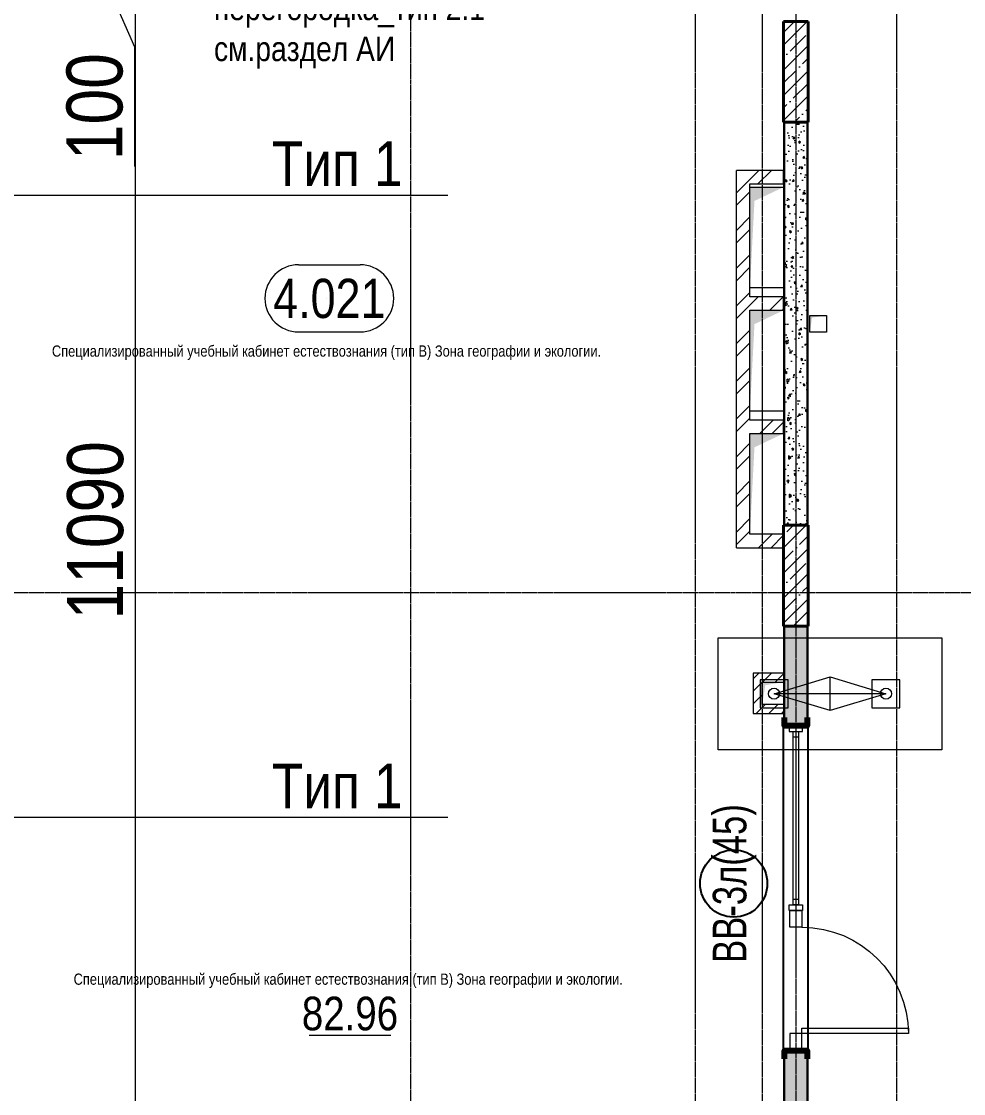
# Model space of a CAD drawing. Header units: millimetres. Extents: x -231292 to 573618, y -153144 to 564035.
# Drawn here: x 96912 to 105327, y 388127 to 397702 of the extents above; entities that cross this region are included whole.
import ezdxf
from ezdxf import colors
from ezdxf.entities.mleader import LeaderData, LeaderLine
from ezdxf.enums import TextEntityAlignment as Align
from ezdxf.math import Vec2, Vec3

# ---------------------------------------------------------------- set-up
doc = ezdxf.new("R2010")
doc.units = ezdxf.units.MM
doc.linetypes.add('CENTER2', pattern=[28.575, 19.05, -3.175, 3.175, -3.175])
doc.linetypes.add('HIDDEN2', pattern=[4.7625, 3.175, -1.5875])
doc.layers.get('0').update_dxf_attribs({"color": 250})
doc.layers.get('Defpoints').update_dxf_attribs({"color": 250})
for name, color, linetype, lineweight in [('A-AREA', 250, 'Continuous', 15), ('АР_Area', 250, 'Continuous', 5), ('АР_Витраж', 250, 'Continuous', 13), ('АР_Витраж марка', 250, 'Continuous', 9), ('АР_Двери_витраж', 250, 'Continuous', 9), ('АР_Колонны', 250, 'Continuous', 35), ('АР_площадь пом', 250, 'Continuous', 5), ('АР_Размеры обшивки', 250, 'Continuous', 5), ('АР_Стены ЖБ', 250, 'Continuous', 35), ('АР_Стены кирпич', 250, 'Continuous', 20), ('АР_Стены ПЕНОблок', 250, 'Continuous', 20), ('АР_Тонкая', 250, 'Continuous', 5), ('АР_Штриховка', 250, 'Continuous', 0), ('ВК_Шахты', 5, 'Continuous', 9), ('КМ_Фахверки', 250, 'Continuous', 80), ('ОВ_Шахты', 250, 'Continuous', 5), ('Размеры зашивки ГКЛ', 250, 'Continuous', 0), ('РД_Воронки с кровли', 250, 'Continuous', 18), ('РД_Оси_100', 250, 'Continuous', 0), ('РД_проем_инж перемыч_фахверк', 250, 'Continuous', 18), ('ТХ_Оборудование', 250, 'Continuous', 9)]:
    doc.layers.add(name, color=color, linetype=linetype, lineweight=lineweight)
doc.layers.add('РД_Витраж_вн', color=250, linetype='Continuous')
doc.layers.add('РД_Проем', color=250, linetype='Continuous', lineweight=0, plot=False)
doc.styles.add('Arial_09', font='ARIALN.TTF', dxfattribs={"width": 0.9})
doc.styles.add('style1', font='ARIALN.TTF')
doc.dimstyles.new('Dim200_ареал', dxfattribs={"dimscale": 100, "dimtxt": 5, "dimasz": 2.5, "dimexe": 2, "dimexo": 2, "dimgap": 1, "dimtad": 1, "dimzin": 12, "dimdsep": 46, "dimtxsty": 'style1', "dimblk": 'ARCHTICK', "dimcen": 3, "dimdle": 2, "dimclrd": 256, "dimclre": 256, "dimaunit": 1, "dimadec": 0, "dimazin": 3, "dimtfac": 1, "dimtmove": 1, "dimatfit": 3, "dimldrblk": 'OPEN30', "dimfxl": 5, "dimfxlon": 1, "dimtolj": 1, "dimtzin": 0, "dimlwd": 9, "dimlwe": 9, "dimarcsym": 0})
pattern_1 = [(45, (50428.77, 366201.75), (-112.2532, 112.2532), []), (45, (50541.02, 366201.75), (-112.2532, 112.2532), [198.4375, -39.6875, 0, -39.6875])]
pattern_2 = [(45, (50428.77, 366201.75), (-168.3798, 168.3798), []), (45, (50541.02, 366201.75), (-168.3798, 168.3798), [])]

# ---------------------------------------------------------------- blocks, each defined once
blk = doc.blocks.new('otv')
at = {"linetype": 'Continuous'}
blk.add_lwpolyline([(0, -1), (0, 0), (1, 0), (1, -1)], close=True, dxfattribs=at)
blk.add_solid([(0, -1), (0, 0), (0.135, -0.137), (1, 0)], dxfattribs=at)
blk = doc.blocks.new('Ф_пеноблок 200')
at = {"layer": 'КМ_Фахверки'}
blk.add_lwpolyline([(0, -75), (0, 0), (200, 0), (200, -75)], dxfattribs=at)
blk = doc.blocks.new('СОШ_2200_АР_ОСИ_М100_28.05.24')
at = {"layer": 'РД_Оси_100', "linetype": 'CENTER2'}
for p, q in [((49960, -6155), (49960, 139938.679)), ((43327.994, 26400), (71363.995, 26400))]:
    blk.add_line(p, q, dxfattribs=at)
for points in [[(52500, 139938.679), (52500, -5755), (52358.276, -6155)], [(53100, 139938.679), (53100, -5755), (52949.266, -6155)], [(54300, 139938.679), (54300, -6155)], [(53400, 70753.904), (53400, -5755), (53550, -6155)]]:
    blk.add_lwpolyline(points, dxfattribs=at)
blk = doc.blocks.new('A$Cd58bfb5e')
at = {"layer": 'РД_Воронки с кровли', "lineweight": 0, "ltscale": 2}
for p, q in [((-500, -0.3), (0, 149.7)), ((0, -150.3), (0, 149.8)), ((0, 149.7), (500, 0.3)), ((500, 0.3), (-500, -0.3)), ((500, 0.3), (0, -150.3)), ((0, -150.3), (-500, -0.3))]:
    blk.add_line(p, q, dxfattribs=at)
at = {"layer": 'РД_Воронки с кровли'}
for points in [[(1000, 500.3), (1000, -499.7), (-1000, -500.3), (-1000, 499.7)], [(625, -125.3), (625, 124.7), (375, 124.7), (375, -125.3)]]:
    blk.add_lwpolyline(points, close=True, dxfattribs=at)
at = {"layer": 'РД_Воронки с кровли', "linetype": 'Continuous', "lineweight": 0}
blk.add_lwpolyline([(-625, -125.3), (-375, -125.3), (-375, 124.7), (-625, 124.7)], close=True, dxfattribs=at)
at = {"layer": 'РД_Воронки с кровли', "lineweight": 0}
for centre in [(-500, 0.3), (500, 0.3)]:
    blk.add_circle(centre, 50, dxfattribs=at)
blk = doc.blocks.new('воронки с кровли')
at = {"layer": 'РД_Воронки с кровли', "lineweight": 70}
blk.add_blockref('A$Cd58bfb5e', (-177745.7, 217768.6), dxfattribs=at)
blk = doc.blocks.new('_DotSmall')
at = {"color": 0, "linetype": 'ByBlock', "const_width": 0.5}
blk.add_lwpolyline([(-0.0625, 0, 1), (0.0625, 0, 1)], format="xyb", close=True, dxfattribs=at)
blk = doc.blocks.new('_ArchTick')
at = {"color": 0, "linetype": 'ByBlock', "const_width": 0.15}
blk.add_lwpolyline([(-0.5, -0.5), (0.5, 0.5)], dxfattribs=at)
blk = doc.blocks.new('*D1016')
at = {"layer": 'Defpoints', "color": 0, "transparency": 16777216}
for p in [(97515.8, 398702.2), (97523.3, 387611.8), (97928.8, 387611.8)]:
    blk.add_point(p, dxfattribs=at)
at = {"layer": 'АР_Размеры обшивки', "lineweight": 9, "transparency": 16777216}
for p, q in [((97928.8, 398902.2), (97928.8, 387411.8)), ((97715.8, 398702.2), (98128.8, 398702.2)), ((97723.3, 387611.8), (98128.8, 387611.8))]:
    blk.add_line(p, q, dxfattribs=at)
at = {"layer": 'АР_Размеры обшивки', "lineweight": 9, "transparency": 16777216, "xscale": 250, "yscale": 250, "zscale": 250}
for p, rotation in [((97928.8, 398702.2), 90), ((97928.8, 387611.8), 270)]:
    blk.add_blockref('_ArchTick', p, dxfattribs=dict(at, rotation=rotation))
at = {"layer": 'АР_Размеры обшивки', "color": 0, "transparency": 16777216, "insert": (97573.5, 393157), "char_height": 500, "attachment_point": 5, "rotation": 90, "style": 'style1'}
blk.add_mtext('\\A1;11090', dxfattribs=at)
blk = doc.blocks.new('_Open30')
at = {"color": 0, "linetype": 'ByBlock', "lineweight": -2}
for p, q in [((-1, 0.268), (0, 0)), ((0, 0), (-1, -0.268)), ((0, 0), (-1, 0))]:
    blk.add_line(p, q, dxfattribs=at)
blk = doc.blocks.new('*D1030')
at = {"layer": 'Defpoints', "color": 0, "transparency": 16777216}
for p in [(96945.8, 398801.8, 400000), (97358.8, 398801.8), (96945.8, 398702.2)]:
    blk.add_point(p, dxfattribs=at)
at = {"layer": 'АР_Размеры обшивки', "lineweight": 9, "transparency": 16777216}
for p, q in [((97358.8, 398801.8), (97358.8, 399051.8)), ((97358.8, 398702.2), (97358.8, 398801.8)), ((97358.8, 398702.2), (97358.8, 398801.8)), ((97557.7, 398801.8), (97558.8, 398801.8)), ((97358.8, 398752), (97922.8, 397473.7)), ((97145.8, 398702.2), (97558.8, 398702.2)), ((97358.8, 398702.2), (97358.8, 398452.2)), ((97922.8, 397473.7), (97922.8, 396407.7))]:
    blk.add_line(p, q, dxfattribs=at)
at = {"layer": 'АР_Размеры обшивки', "lineweight": 9, "transparency": 16777216, "xscale": 250, "yscale": 250, "zscale": 250}
for p, rotation in [((97358.8, 398801.8), 270), ((97358.8, 398702.2), 90)]:
    blk.add_blockref('_ArchTick', p, dxfattribs=dict(at, rotation=rotation))
at = {"layer": 'АР_Размеры обшивки', "color": 0, "transparency": 16777216, "insert": (97567.5, 396940.7), "char_height": 500, "attachment_point": 5, "rotation": 90, "style": 'style1'}
blk.add_mtext('\\A1;100', dxfattribs=at)
blk = doc.blocks.new('MOK-МаркаПом_овал_ареал')
for p, q in [((-2.75, 3), (2.75, 3)), ((-2.75, -3), (2.75, -3))]:
    blk.add_line(p, q)
for centre, radius, start, end in [((-2.75, 0), 3, 90, 270), ((2.75, 0), 3, 270, 90), ((-3.75, 0), 3.5, 0, 0.00095)]:
    blk.add_arc(centre, radius, start, end)
at = {"color": 0, "style": 'style1'}
blk.add_attdef('АР-ПОМЕЩЕНИЕ:НОМЕР', text='', height=3.5, dxfattribs=at).set_placement((0, 0), align=Align.MIDDLE)
at = {"layer": 'Defpoints', "color": 2, "style": 'style1'}
blk.add_attdef('АР-ПОМЕЩЕНИЕ:НАИМЕНОВАНИЕ', text='', height=1, dxfattribs=at).set_placement((-0.094, -4.814), align=Align.MIDDLE)
blk = doc.blocks.new('MOK-МаркаПомещения1')
at = {"layer": 'A-AREA', "color": 0}
blk.add_line((-3.651, -1.944), (3.649, -1.944), dxfattribs=at)
at = {"layer": 'A-AREA', "color": 0, "style": 'style1'}
blk.add_attdef('АР-ПОМЕЩЕНИЕ:ПЛОЩАДЬ', text='', height=3, dxfattribs=at).set_placement((0, 0), align=Align.MIDDLE)
at = {"layer": 'Defpoints', "style": 'style1', "flags": 8}
blk.add_attdef('АР-ПОМЕЩЕНИЕ:НАИМЕНОВАНИЕ', text='', height=1, dxfattribs=at).set_placement((0, 2.956), align=Align.MIDDLE)
blk = doc.blocks.new('МаркаВитража1')
at = {"layer": 'Defpoints'}
blk.add_circle((0, 0), 3, dxfattribs=at)
at = {"color": 0, "linetype": 'ByBlock', "lineweight": -2, "style": 'Arial_09', "width": 0.9}
blk.add_attdef('АР-ОКНО:НАИМЕНОВАНИЕ', text='', height=3, dxfattribs=at).set_placement((0, 0), align=Align.MIDDLE)

msp = doc.modelspace()

# ---------------------------------------------------------------- hatches: boundary and pattern name
at = {"layer": 'АР_Штриховка', "linetype": 'Continuous', "lineweight": 5}
h = msp.add_hatch(dxfattribs=at)
h.set_pattern_fill('ANSI35', color=256, scale=25, style=0)
h.set_pattern_definition(pattern_1)
h.paths.add_polyline_path([(103718.768, 396801.753), (103938.768, 396801.753), (103938.768, 397701.753), (103718.768, 397701.753)], flags=0)
at = {"layer": 'АР_Штриховка', "linetype": 'Continuous', "lineweight": 0}
h = msp.add_hatch(dxfattribs=at)
h.set_pattern_fill('AR-CONC', color=256, angle=45, style=0)
h.set_pattern_definition([(95, (50428.77, 366201.75), (140.09465, 117.55338), [19.05, -209.55]), (40, (50428.77, 366201.75), (-160.01845, 110.17673), [15.24, -167.6406]), (145.45144, (50440.44, 366211.55), (-19.9238, 227.7301), [16.19, -178.09024]), (91.1842, (50392.85, 366237.67), (221.41024, 161.9534), [28.575, -314.325]), (141.63556, (50411.3, 366251.17), (-7.0866, 342.8268), [24.285, -267.1356]), (36.18415, (50392.85, 366237.67), (-7.0866, 342.8268), [22.86, -251.4597]), (66, (50419.79, 366246.65), (179.51998, 34.89515), [19.05, -209.55]), (11, (50419.79, 366246.65), (-86.5399, 173.9412), [15.24, -167.64]), (116.45145, (50434.75, 366249.56), (92.98005, 208.83634), [16.19, -178.08994]), (82.5, (50428.77, 366201.75), (-57.60547, 61.973414), [0, -165.608, 0, -170.18, 0, -168.275]), (52.5, (50428.77, 366201.75), (-23.58973, 118.087), [0, -97.028, 0, -161.798, 0, -64.135]), (12.5, (50388.716, 366161.7), (99.92786, 91.826196), [0, -63.5, 0, -198.12, 0, -262.89]), (2.5, (50370.76, 366143.74), (86.7639, 122.7224), [0, -82.55, 0, -131.572, 0, -186.69])])
h.paths.add_polyline_path([(103728.768, 393201.753), (103928.768, 393201.753), (103928.768, 396801.753), (103728.768, 396801.753)], flags=0)
h = msp.add_hatch(dxfattribs=at)
h.set_pattern_fill('ANSI32', color=256, scale=25, style=0)
h.set_pattern_definition([(45, (50428.77, 366201.75), (-168.3798, 168.3798), []), (45, (50541.02, 366201.75), (-168.3798, 168.3798), [])])
h.paths.add_polyline_path([(103298.768, 393001.753), (103418.768, 393121.753), (103418.768, 394021.753), (103388.768, 394101.753), (103298.768, 394141.753)], flags=0)
h.paths.add_polyline_path([(103298.768, 394141.753), (103388.768, 394101.753), (103418.768, 394141.753), (103418.768, 395121.753), (103388.768, 395201.753), (103298.768, 395241.753)], flags=0)
h.paths.add_polyline_path([(103298.768, 395241.753), (103388.768, 395201.753), (103418.768, 395241.753), (103418.768, 396251.753), (103298.768, 396371.753)], flags=0)
h = msp.add_hatch(dxfattribs=at)
h.set_pattern_fill('ANSI32', color=256, scale=25, style=0)
h.set_pattern_definition([(45, (50428.77, 366201.75), (-168.3798, 168.3798), []), (45, (50541.02, 366201.75), (-168.3798, 168.3798), [])])
h.paths.add_polyline_path([(103298.768, 396371.753), (103418.768, 396251.753), (103718.768, 396251.753), (103718.768, 396371.753)], flags=0)
h = msp.add_hatch(dxfattribs=at)
h.set_pattern_fill('ANSI32', color=256, scale=25, style=0)
h.set_pattern_definition(pattern_2)
h.paths.add_polyline_path([(103718.768, 395121.753), (103718.768, 395241.753), (103418.768, 395241.753), (103388.768, 395201.753), (103418.768, 395121.753)], flags=0)
h = msp.add_hatch(dxfattribs=at)
h.set_pattern_fill('ANSI32', color=256, scale=25, style=0)
h.set_pattern_definition(pattern_2)
h.paths.add_polyline_path([(103718.768, 394021.753), (103718.768, 394141.753), (103418.768, 394141.753), (103388.768, 394101.753), (103418.768, 394021.753)], flags=0)
at = {"layer": 'АР_Штриховка', "linetype": 'Continuous', "lineweight": 5}
h = msp.add_hatch(dxfattribs=at)
h.set_pattern_fill('ANSI35', color=256, scale=25, style=0)
h.set_pattern_definition(pattern_1)
h.paths.add_polyline_path([(103718.768, 392301.753), (103938.768, 392301.753), (103938.768, 393201.753), (103718.768, 393201.753)], flags=0)
at = {"layer": 'АР_Штриховка', "linetype": 'Continuous', "lineweight": 0}
h = msp.add_hatch(dxfattribs=at)
h.set_pattern_fill('ANSI32', color=256, scale=25, style=0)
h.set_pattern_definition(pattern_2)
h.paths.add_polyline_path([(103718.768, 393001.753), (103718.768, 393121.753), (103418.768, 393121.753), (103298.768, 393001.753)], flags=0)
h = msp.add_hatch(dxfattribs=at)
h.set_pattern_fill('AR-CONC', color=256, angle=45, style=0)
h.set_pattern_definition([(95, (50428.77, 366201.75), (140.09465, 117.55338), [19.05, -209.55]), (40, (50428.77, 366201.75), (-160.01845, 110.1767), [15.24, -167.6406]), (145.45144, (50440.44, 366211.55), (-19.9238, 227.7301), [16.19, -178.09024]), (91.1842, (50392.85, 366237.67), (221.41024, 161.9534), [28.575, -314.325]), (141.63556, (50411.3, 366251.17), (-7.0866, 342.8268), [24.285, -267.1356]), (36.18415, (50392.85, 366237.67), (-7.0866, 342.8268), [22.86, -251.4597]), (66, (50419.79, 366246.65), (179.51998, 34.89515), [19.05, -209.55]), (11, (50419.79, 366246.65), (-86.5399, 173.9412), [15.24, -167.64]), (116.45145, (50434.75, 366249.56), (92.98005, 208.83634), [16.19, -178.08994]), (82.5, (50428.77, 366201.75), (-57.60547, 61.973414), [0, -165.608, 0, -170.18, 0, -168.275]), (52.5, (50428.77, 366201.75), (-23.58973, 118.087), [0, -97.028, 0, -161.798, 0, -64.135]), (12.5, (50388.716, 366161.7), (99.92786, 91.826196), [0, -63.5, 0, -198.12, 0, -262.89]), (2.5, (50370.76, 366143.74), (86.7639, 122.7224), [0, -82.55, 0, -131.572, 0, -186.69])])
h.paths.add_polyline_path([(103728.768, 387611.756), (103928.768, 387611.756), (103928.768, 388511.752), (103728.768, 388511.752)], flags=0)
h.paths.add_polyline_path([(103728.768, 391411.752), (103928.768, 391411.752), (103928.768, 392301.753), (103728.768, 392301.753)], flags=0)
at = {"layer": 'АР_Штриховка', "linetype": 'Continuous', "lineweight": 0, "ltscale": 0.5}
h = msp.add_hatch(dxfattribs=at)
h.set_pattern_fill('ANSI31', color=256, scale=25, angle=-360, style=0)
h.set_pattern_definition([(45, (50428.77, 366201.75), (-56.1266, 56.1266), [])])
h.paths.add_polyline_path([(103528.768, 391801.753), (103448.768, 391881.753), (103448.768, 391521.753), (103528.768, 391601.753)], flags=0)
h = msp.add_hatch(dxfattribs=at)
h.set_pattern_fill('ANSI31', color=256, scale=25, style=0)
h.set_pattern_definition([(45, (50428.77, 366201.75), (-56.1266, 56.1266), [])])
h.paths.add_polyline_path([(103448.768, 391881.753), (103528.768, 391801.753), (103728.768, 391801.753), (103728.768, 391881.753)], flags=0)
h = msp.add_hatch(dxfattribs=at)
h.set_pattern_fill('ANSI31', color=256, scale=25, style=0)
h.set_pattern_definition([(45, (50428.77, 366201.75), (-56.1266, 56.1266), [])])
h.paths.add_polyline_path([(103728.768, 391521.753), (103728.768, 391601.753), (103528.768, 391601.753), (103448.768, 391521.753)], flags=0)

# ---------------------------------------------------------------- linework, layer by layer
at = {"layer": 'АР_Витраж', "linetype": 'Continuous', "lineweight": 5}
for p, q in [((103718.768, 391411.752), (103718.768, 389761.752)), ((103938.768, 391411.752), (103938.768, 389761.752))]:
    msp.add_line(p, q, dxfattribs=at)
at = {"layer": 'АР_Витраж', "linetype": 'Continuous', "lineweight": 13}
for p, q in [((103803.768, 391311.752), (103853.768, 391311.752)), ((103828.768, 391311.752), (103828.768, 389861.752)), ((103803.768, 389861.752), (103853.768, 389861.752))]:
    msp.add_line(p, q, dxfattribs=at)
for points in [[(103888.768, 391361.752), (103888.768, 391411.752), (103768.768, 391411.752), (103768.768, 391361.752)], [(103803.768, 391361.752), (103853.768, 391361.752), (103853.768, 389811.752), (103803.768, 389811.752)], [(103888.768, 389811.752), (103888.768, 389761.752), (103768.768, 389761.752), (103768.768, 389811.752)]]:
    msp.add_lwpolyline(points, close=True, dxfattribs=at)
at = {"layer": 'АР_Двери_витраж', "linetype": 'Continuous', "lineweight": 9}
for points in [[(103773.768, 389611.752), (103773.768, 389761.752), (103883.768, 389761.752), (103883.768, 389611.752)], [(103773.768, 388661.752), (103773.768, 388511.752), (103883.768, 388511.752), (103883.768, 388661.752)], [(103883.768, 388661.752), (103883.768, 388711.752), (104833.768, 388711.752), (104833.768, 388661.752)]]:
    msp.add_lwpolyline(points, close=True, dxfattribs=at)
at = {"layer": 'АР_Двери_витраж', "linetype": 'Continuous', "lineweight": 9, "extrusion": (0, 0, -1)}
msp.add_arc((-103883.768, 388661.752), 950, 90, 180, dxfattribs=at)
at = {"layer": 'АР_Колонны', "linetype": 'HIDDEN2', "lineweight": 25}
for p, q in [((103718.768, 397701.753), (103938.768, 397701.753)), ((103718.768, 396801.753), (103718.768, 397701.753)), ((103938.768, 397701.753), (103938.768, 396801.753)), ((103938.768, 396801.753), (103718.768, 396801.753)), ((103718.768, 393201.753), (103938.768, 393201.753)), ((103718.768, 392301.753), (103718.768, 393201.753)), ((103938.768, 393201.753), (103938.768, 392301.753)), ((103938.768, 392301.753), (103718.768, 392301.753))]:
    msp.add_line(p, q, dxfattribs=at)
at = {"layer": 'АР_Колонны', "linetype": 'Continuous', "lineweight": 35}
for p, q in [((103938.768, 397701.753), (103718.768, 397701.753)), ((103718.768, 397701.753), (103718.768, 396801.753)), ((103938.768, 396801.753), (103938.768, 397701.753)), ((103718.768, 396801.753), (103938.768, 396801.753)), ((103938.768, 393201.753), (103718.768, 393201.753)), ((103718.768, 393201.753), (103718.768, 392301.753)), ((103938.768, 392301.753), (103938.768, 393201.753)), ((103718.768, 392301.753), (103938.768, 392301.753))]:
    msp.add_line(p, q, dxfattribs=at)
at = {"layer": 'АР_Стены ЖБ', "linetype": 'Continuous', "lineweight": 40}
for p, q in [((103938.768, 397701.753), (103718.768, 397701.753)), ((103718.768, 397701.753), (103718.768, 396801.753)), ((103938.768, 396801.753), (103938.768, 397701.753)), ((103718.768, 396801.753), (103938.768, 396801.753)), ((103938.768, 393201.753), (103718.768, 393201.753)), ((103718.768, 393201.753), (103718.768, 392301.753)), ((103938.768, 392301.753), (103938.768, 393201.753)), ((103718.768, 392301.753), (103938.768, 392301.753))]:
    msp.add_line(p, q, dxfattribs=at)
at = {"layer": 'АР_Стены кирпич', "linetype": 'Continuous', "lineweight": 20}
for p, q in [((103298.768, 393001.753), (103298.768, 396371.753)), ((103718.768, 396371.753), (103298.768, 396371.753)), ((103718.768, 396251.753), (103718.768, 396371.753)), ((103418.768, 395241.753), (103418.768, 396251.753)), ((103418.768, 396251.753), (103718.768, 396251.753)), ((103718.768, 395241.753), (103418.768, 395241.753)), ((103718.768, 395121.753), (103718.768, 395241.753)), ((103418.768, 394141.753), (103418.768, 395121.753)), ((103418.768, 395121.753), (103718.768, 395121.753)), ((103718.768, 394141.753), (103418.768, 394141.753)), ((103718.768, 394021.753), (103718.768, 394141.753)), ((103418.768, 393121.753), (103418.768, 394021.753)), ((103418.768, 394021.753), (103718.768, 394021.753)), ((103718.768, 393121.753), (103418.768, 393121.753)), ((103718.768, 393001.753), (103718.768, 393121.753)), ((103298.768, 393001.753), (103718.768, 393001.753))]:
    msp.add_line(p, q, dxfattribs=at)
at = {"layer": 'АР_Стены ПЕНОблок', "linetype": 'Continuous', "lineweight": 20}
for p, q in [((103928.768, 396801.753), (103728.768, 396801.753)), ((103728.768, 396801.753), (103728.768, 393201.753)), ((103928.768, 393201.753), (103928.768, 396801.753)), ((103728.768, 393201.753), (103928.768, 393201.753)), ((103928.768, 392301.753), (103728.768, 392301.753)), ((103728.768, 392301.753), (103728.768, 391411.752)), ((103928.768, 391411.752), (103928.768, 392301.753)), ((103448.768, 391881.753), (103448.768, 391521.753)), ((103728.768, 391881.753), (103448.768, 391881.753)), ((103728.768, 391801.753), (103728.768, 391881.753)), ((103528.768, 391601.753), (103528.768, 391801.753)), ((103528.768, 391801.753), (103728.768, 391801.753)), ((103728.768, 391601.753), (103528.768, 391601.753)), ((103728.768, 391521.753), (103728.768, 391601.753)), ((103448.768, 391521.753), (103728.768, 391521.753)), ((103728.768, 391411.752), (103928.768, 391411.752)), ((103928.768, 388511.752), (103728.768, 388511.752)), ((103728.768, 388511.752), (103728.768, 387611.756)), ((103928.768, 387611.756), (103928.768, 388511.752))]:
    msp.add_line(p, q, dxfattribs=at)
at = {"layer": 'АР_Тонкая', "linetype": 'Continuous', "lineweight": 0}
for p, q in [((103728.768, 396801.753), (103718.768, 396801.753)), ((103718.768, 396801.753), (103718.768, 393201.753)), ((103728.768, 393201.753), (103728.768, 396801.753)), ((103938.768, 396801.753), (103928.768, 396801.753)), ((103928.768, 396801.753), (103928.768, 393201.753)), ((103938.768, 393201.753), (103938.768, 396801.753)), ((103718.768, 393201.753), (103728.768, 393201.753)), ((103928.768, 393201.753), (103938.768, 393201.753)), ((103728.768, 392301.753), (103718.768, 392301.753)), ((103718.768, 392301.753), (103718.768, 391411.752)), ((103728.768, 391411.752), (103728.768, 392301.753)), ((103938.768, 392301.753), (103928.768, 392301.753)), ((103928.768, 392301.753), (103928.768, 391411.752)), ((103938.768, 391411.752), (103938.768, 392301.753)), ((103718.768, 391411.752), (103728.768, 391411.752)), ((103928.768, 391411.752), (103938.768, 391411.752)), ((103728.768, 388511.752), (103718.768, 388511.752)), ((103718.768, 388511.752), (103718.768, 387611.756)), ((103728.768, 387611.756), (103728.768, 388511.752)), ((103938.768, 388511.752), (103928.768, 388511.752)), ((103928.768, 388511.752), (103928.768, 387611.756)), ((103938.768, 387611.756), (103938.768, 388511.752))]:
    msp.add_line(p, q, dxfattribs=at)
at = {"layer": 'РД_Витраж_вн', "linetype": 'Continuous', "lineweight": -3}
for p, q in [((103718.768, 388511.752), (103718.768, 391411.752)), ((103938.768, 388511.752), (103938.768, 391411.752))]:
    msp.add_line(p, q, dxfattribs=at)
at = {"layer": 'РД_Проем', "linetype": 'Continuous', "lineweight": 0}
for p, q in [((103718.768, 388511.752), (103718.768, 391411.752)), ((103938.768, 388511.752), (103938.768, 391411.752))]:
    msp.add_line(p, q, dxfattribs=at)
at = {"layer": 'РД_проем_инж перемыч_фахверк', "linetype": 'Continuous', "lineweight": 18}
for p, q in [((103718.768, 391411.752), (103718.768, 388511.752)), ((103938.768, 391411.752), (103938.768, 388511.752))]:
    msp.add_line(p, q, dxfattribs=at)

# ---------------------------------------------------------------- block references
at = {"layer": 'АР_Area', "linetype": 'Continuous', "lineweight": 5, "xscale": 100, "yscale": 100, "zscale": 100}
msp.add_blockref('MOK-МаркаПом_овал_ареал', (99661.971, 395228.437), dxfattribs=at).add_auto_attribs({'АР-ПОМЕЩЕНИЕ:НОМЕР': '4.021', 'АР-ПОМЕЩЕНИЕ:НАИМЕНОВАНИЕ': 'Специализированный учебный кабинет естествознания (тип В) Зона географии и экологии. '})
at = {"layer": 'АР_Витраж марка', "linetype": 'Continuous', "lineweight": 9, "xscale": 100, "yscale": 100, "zscale": 100, "rotation": 89.99999999999999}
msp.add_blockref('МаркаВитража1', (103274.074, 390002.383), dxfattribs=at).add_auto_attribs({'АР-ОКНО:НАИМЕНОВАНИЕ': 'ВВ-3л(45)'})
at = {"layer": 'АР_площадь пом', "linetype": 'Continuous', "lineweight": 5}
ref = msp.add_blockref('MOK-МаркаПомещения1', (99846.387, 388841.855), dxfattribs=dict(at, xscale=100, yscale=100, zscale=100))
ref.add_attrib('АР-ПОМЕЩЕНИЕ:НАИМЕНОВАНИЕ', 'Специализированный учебный кабинет естествознания (тип В) Зона географии и экологии. ', dxfattribs={"layer": 'Defpoints', "height": 100, "style": 'style1'}).set_placement((99846.387, 389137.417), align=Align.MIDDLE)
ref.add_attrib('АР-ПОМЕЩЕНИЕ:ПЛОЩАДЬ', '82.96', dxfattribs={"layer": 'A-AREA', "color": 0, "height": 300, "style": 'style1'}).set_placement((99846.387, 388841.855), align=Align.MIDDLE)
at = {"layer": 'ВК_Шахты'}
for p, xscale, yscale in [((103953.77, 395076.752), 150, 150), ((103528.768, 391801.753), 200, 200)]:
    msp.add_blockref('otv', p, dxfattribs=dict(at, xscale=xscale, yscale=yscale))
at = {"layer": 'КМ_Фахверки', "rotation": 180}
msp.add_blockref('Ф_пеноблок 200', (103928.768, 391411.752), dxfattribs=at)
msp.add_blockref('Ф_пеноблок 200', (103928.768, 391411.752), dxfattribs=at)
at = {"layer": 'КМ_Фахверки'}
msp.add_blockref('Ф_пеноблок 200', (103728.768, 388511.752), dxfattribs=at)
at = {"layer": 'ОВ_Шахты', "xscale": 300, "yscale": 900, "zscale": 300}
for p in [(103418.768, 396221.753), (103418.768, 395121.753), (103418.768, 394021.753)]:
    msp.add_blockref('otv', p, dxfattribs=at)
at = {"layer": 'РД_Воронки с кровли', "lineweight": 0}
msp.add_blockref('воронки с кровли', (281879.593, 173928.913), dxfattribs=at)
at = {"layer": 'РД_Оси_100'}
msp.add_blockref('СОШ_2200_АР_ОСИ_М100_28.05.24', (50428.768, 366201.753), dxfattribs=at)

# ---------------------------------------------------------------- dimensions: what is measured, and where the dimension line sits
at = {"layer": 'АР_Размеры обшивки'}
dim = msp.add_linear_dim(base=(97358.774, 398801.752), p1=(96945.774, 398702.214), p2=(96945.774, 398801.752, 400000), angle=90, dimstyle='Dim200_ареал', override={"dimdec": 0}, dxfattribs=at)
dim.commit()
dim.dimension.update_dxf_attribs({"geometry": '*D1030', "text_midpoint": (97922.774, 397373.7), "dimtype": 160})
dim = msp.add_linear_dim(base=(97928.774, 387611.752), p1=(97515.774, 398702.214), p2=(97523.27, 387611.752), angle=90, dimstyle='Dim200_ареал', override={"dimdec": 0}, dxfattribs=at)
dim.commit()
dim.dimension.update_dxf_attribs({"geometry": '*D1016', "text_midpoint": (97573.488, 393156.983)})

# ---------------------------------------------------------------- leaders
at = {"layer": 'Размеры зашивки ГКЛ'}
ml = msp.add_multileader_mtext('Standard', dxfattribs=at)
ml.set_content('\\pxsm1;Тип 1 ', color=(0, 0, 138), style='style1')
ml.set_leader_properties(color=256, linetype='ByLayer', lineweight=9)
ml.build(insert=Vec2(0, 0))
ml.multileader.update_dxf_attribs({"has_dogleg": 0, "text_left_attachment_type": 6, "text_right_attachment_type": 6, "text_bottom_attachment_type": 10, "dogleg_length": 25, "arrow_head_size": 400})
ctx = ml.context
ctx.base_point, ctx.char_height, ctx.arrow_head_size, ctx.landing_gap_size, ctx.plane_origin = Vec3(99099.729, 396151.208), 400, 400, 50, Vec3(90621.03, 403121.773)
ctx.left_attachment, ctx.right_attachment, ctx.top_attachment = 6, 6, 10
notes = []
notes.append((ctx, [(0, (1, 1, 0), (99074.729, 396151.208), (1, 0), 25, [(1, [(96415.162, 396151.208)], 0, [])])]))
ctx.mtext.insert, ctx.mtext.width, ctx.mtext.defined_height, ctx.mtext.line_spacing_factor, ctx.mtext.flow_direction = Vec3(99149.729, 396631.208), 1668.44707, 600, 0.3, 5
ml = msp.add_multileader_mtext('Standard', dxfattribs=at)
ml.set_content('\\pxsm1;Тип 1 ', color=(0, 0, 138), style='style1')
ml.set_leader_properties(color=256, linetype='ByLayer', lineweight=9)
ml.build(insert=Vec2(0, 0))
ml.multileader.update_dxf_attribs({"has_dogleg": 0, "text_left_attachment_type": 6, "text_right_attachment_type": 6, "text_bottom_attachment_type": 10, "dogleg_length": 25, "arrow_head_size": 400})
ctx = ml.context
ctx.base_point, ctx.char_height, ctx.arrow_head_size, ctx.landing_gap_size, ctx.plane_origin = Vec3(99099.729, 390593.838), 400, 400, 50, Vec3(90621.03, 397564.402)
ctx.left_attachment, ctx.right_attachment, ctx.top_attachment = 6, 6, 10
notes.append((ctx, [(0, (1, 1, 0), (99074.729, 390593.838), (1, 0), 25, [(1, [(96415.162, 390593.838)], 0, [])])]))
ctx.mtext.insert, ctx.mtext.width, ctx.mtext.defined_height, ctx.mtext.line_spacing_factor, ctx.mtext.flow_direction = Vec3(99149.729, 391073.838), 1668.44707, 600, 0.3, 5
at = {"layer": 'ТХ_Оборудование'}
ml = msp.add_multileader_mtext('Standard', dxfattribs=at)
ml.set_content('\\pxsm1;Трансформируемая перегородка_тип 2.1 см.раздел АИ ', color=256, style='style1')
ml.set_leader_properties(color=256, linetype='ByLayer', lineweight=9)
ml.set_arrow_properties(name='DOTSMALL')
ml.build(insert=Vec2(0, 0))
ml.multileader.update_dxf_attribs({"text_left_attachment_type": 6, "text_right_attachment_type": 6, "text_bottom_attachment_type": 10, "dogleg_length": 25, "arrow_head_size": 300})
ctx = ml.context
ctx.base_point, ctx.char_height, ctx.arrow_head_size, ctx.landing_gap_size, ctx.plane_origin = Vec3(98581.542, 398019.463), 220, 300, 50, Vec3(89490.204, 401482.167)
ctx.left_attachment, ctx.right_attachment, ctx.top_attachment = 6, 6, 10
notes.append((ctx, [(0, (1, 1, 0), (98423.531, 398019.463), (1, 0), 158.01, [(1, [(98418.479, 398814.685)], 0, [])])]))
ctx.mtext.insert, ctx.mtext.width, ctx.mtext.defined_height, ctx.mtext.line_spacing_factor, ctx.mtext.flow_direction = Vec3(98631.542, 398300.54), 2672.40951, 2067.07, 0.3, 5
for ctx, leaders in notes:
    for number, flags, end, landing, length, lines in leaders:
        leader = LeaderData()
        leader.index, (leader.has_last_leader_line, leader.has_dogleg_vector, leader.attachment_direction) = number, flags
        leader.last_leader_point, leader.dogleg_vector, leader.dogleg_length = Vec3(end), Vec3(landing), length
        for number, points, colour, breaks in lines:
            line = LeaderLine()
            line.index, line.vertices, line.color, line.breaks = number, Vec3.list(points), colors.encode_raw_color(colour), breaks
            leader.lines.append(line)
        ctx.leaders.append(leader)

doc.saveas('drawing.dxf')
